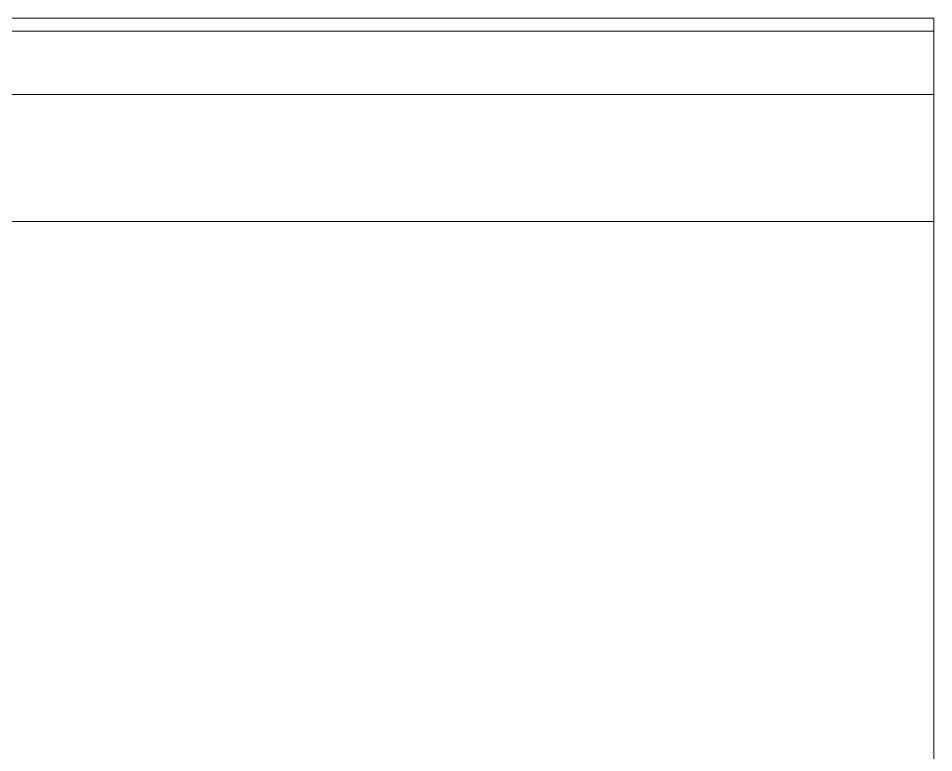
# Model space of a CAD drawing. Header units: millimetres. Extents: x -13069 to 207500, y -71366 to 56785.
# Drawn here: x 42792.9 to 42937, y 12278.1 to 12393.7 of the extents above; entities that cross this region are included whole.
import ezdxf

# ---------------------------------------------------------------- set-up
doc = ezdxf.new("R2010")
doc.units = ezdxf.units.MM
for name, color, linetype, lineweight in [('Стены отделка', 7, 'Continuous', 30), ('Стены перегородки', 7, 'Continuous', 30), ('Стены штриховка', 7, 'Continuous', 9)]:
    doc.layers.add(name, color=color, linetype=linetype, lineweight=lineweight)

msp = doc.modelspace()

# ---------------------------------------------------------------- linework, layer by layer
at = {"layer": 'Стены отделка', "lineweight": 9}
for p, q in [((42404.063, 12393.663), (42936.967, 12393.663)), ((42936.967, 12393.663), (42936.967, 12361.663))]:
    msp.add_line(p, q, dxfattribs=at)
at = {"layer": 'Стены перегородки', "lineweight": 18}
for q in [(42372.063, 12361.663), (42936.967, 12241.663)]:
    msp.add_line((42936.967, 12361.663), q, dxfattribs=at)
at = {"layer": 'Стены штриховка'}
for p, q in [((42402.063, 12391.663), (42936.967, 12391.663)), ((42392.063, 12381.663), (42936.967, 12381.663))]:
    msp.add_line(p, q, dxfattribs=at)

doc.saveas('drawing.dxf')
